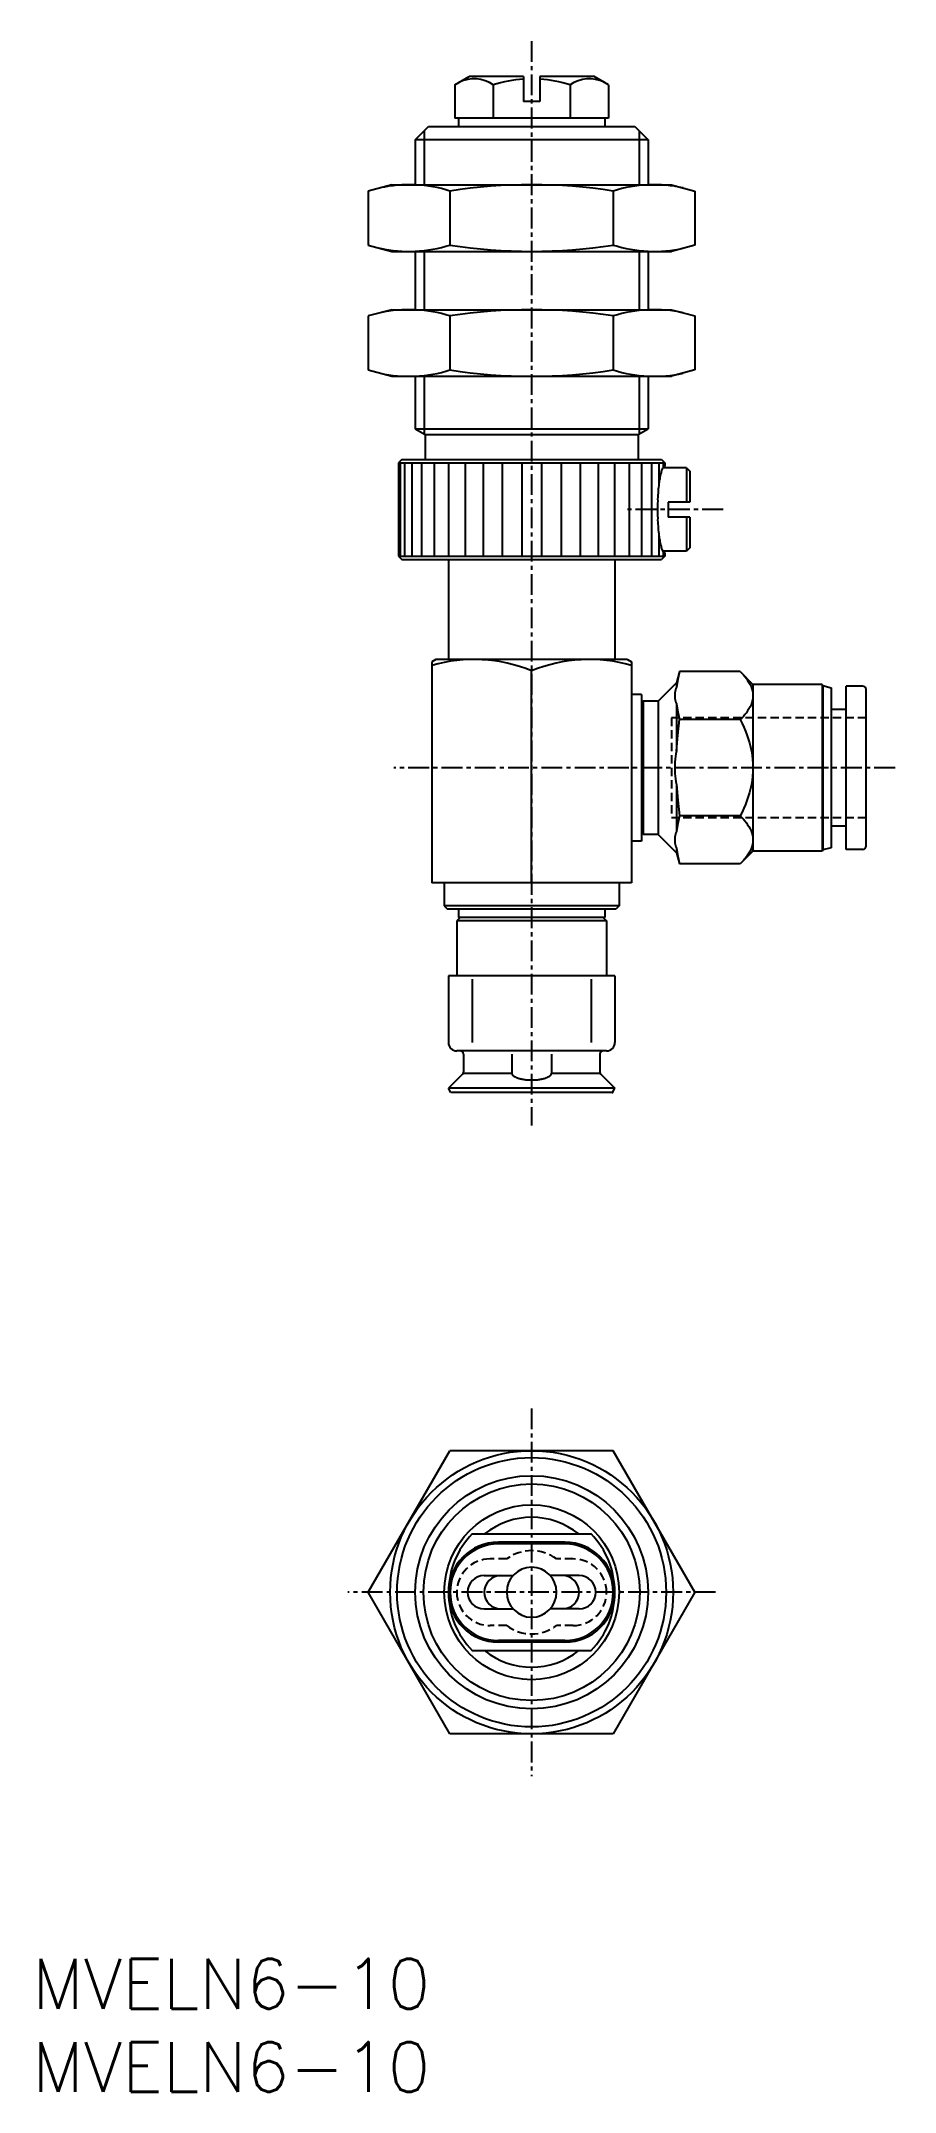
# Model space of a CAD drawing. Extents: x 1 to 52, y 0 to 123.
import ezdxf

# ---------------------------------------------------------------- set-up
doc = ezdxf.new("R2010")
doc.units = 0
doc.linetypes.add('CENTER', pattern=[2, 1.25, -0.25, 0.25, -0.25])
doc.linetypes.add('DASHED', pattern=[0.75, 0.5, -0.25])
doc.layers.get('0').update_dxf_attribs({"linetype": 'CONTINUOUS'})
doc.layers.add('CENTER', color=1, linetype='CENTER')
doc.styles.get("Standard").update_dxf_attribs({"font": 'txt.shx'})

# ---------------------------------------------------------------- blocks, each defined once
blk = doc.blocks.new('*U15')
at = {"color": 7, "linetype": 'CONTINUOUS'}
blk.add_text('MVELN6-10', height=3, dxfattribs=at).set_placement((0, 0))
blk = doc.blocks.new('*U16')
at = {"color": 7, "linetype": 'CONTINUOUS'}
blk.add_text('MVELN6-10', height=3, dxfattribs=at).set_placement((0, 5))

msp = doc.modelspace()

# ---------------------------------------------------------------- linework, layer by layer
at = {"color": 7, "linetype": 'CONTINUOUS'}
for p, q in [((25.381195, 120.49841), (26.249995, 121.00001)), ((29.499995, 121), (26.249995, 121)), ((29.499995, 121), (29.499995, 119.5)), ((33.749995, 121), (30.499995, 121)), ((30.499995, 121), (30.499995, 119.5)), ((34.618795, 120.49841), (33.749995, 121.00001)), ((25.381185, 120.4984), (25.381185, 118.5)), ((27.690605, 120.4984), (27.690605, 118.5)), ((30.499995, 119.5), (29.499995, 119.5)), ((32.309375, 120.4984), (32.309375, 118.5)), ((34.618795, 120.4984), (34.618795, 118.5)), ((34.618795, 118.5), (25.381185, 118.5)), ((25.599995, 118.5), (25.599995, 118)), ((34.399985, 118.5), (34.399985, 118)), ((36.999975, 117.19999), (22.999995, 117.19999)), ((23.000005, 117.2), (23.800015, 118)), ((23.000005, 117.2), (23.000005, 114.5)), ((23.541515, 117.7415), (23.541515, 114.5)), ((23.800025, 118), (36.200005, 118)), ((36.199995, 117.99998), (36.999985, 117.2)), ((36.458485, 117.7415), (36.458485, 114.5)), ((36.999995, 117.2), (36.999995, 114.5)), ((21.599995, 114.5), (20.185035, 114.12086)), ((20.185055, 114.12086), (20.185055, 110.87914)), ((21.599995, 114.5), (38.399985, 114.5)), ((25.092525, 114.12086), (25.092525, 110.87914)), ((34.907465, 114.12086), (34.907465, 110.87914)), ((38.400005, 114.5), (39.814965, 114.12086)), ((39.814935, 114.12086), (39.814935, 110.87914)), ((20.185025, 110.87913), (21.599985, 110.49999)), ((39.814945, 110.87912), (38.400015, 110.49999)), ((21.599995, 110.5), (38.399985, 110.5)), ((23.000005, 110.5), (23.000005, 107)), ((23.541515, 110.5), (23.541515, 107)), ((36.458485, 110.5), (36.458485, 107)), ((36.999995, 110.5), (36.999995, 107)), ((21.600015, 107), (20.185055, 106.62087)), ((20.185055, 106.62086), (20.185055, 103.37914)), ((21.599995, 107), (38.399985, 107)), ((25.092525, 106.62086), (25.092525, 103.37914)), ((34.907465, 106.62086), (34.907465, 103.37914)), ((38.400025, 106.99999), (39.814955, 106.62086)), ((39.814935, 106.62086), (39.814935, 103.37914)), ((20.185045, 103.37912), (21.600005, 102.99999)), ((21.599995, 103), (38.399985, 103)), ((23.000005, 103), (23.000005, 99.84642)), ((23.541515, 103), (23.541515, 99.53378)), ((36.458485, 103), (36.458485, 99.53378)), ((36.999995, 103), (36.999995, 99.84642)), ((39.814955, 103.37912), (38.399995, 102.99998)), ((23.000005, 99.84641), (36.999995, 99.84641)), ((23.000005, 99.8464), (23.599995, 99.5)), ((36.400005, 99.50001), (36.999995, 99.84642)), ((23.600015, 99.5), (36.399985, 99.5)), ((23.600015, 99.5), (23.600015, 98)), ((36.399985, 99.5), (36.399985, 98)), ((22.199985, 98.00001), (21.999995, 97.80001)), ((22.000005, 97.8), (22.000005, 92.2)), ((22.000005, 97.8), (37.999995, 97.8)), ((22.089365, 97.8), (22.089365, 92.2)), ((22.200015, 98), (37.799985, 98)), ((22.355415, 97.8), (22.355415, 92.2)), ((22.792245, 97.8), (22.792245, 92.2)), ((23.390085, 97.8), (23.390085, 92.2)), ((24.135595, 97.8), (24.135595, 92.2)), ((25.012095, 97.8), (25.012095, 92.2)), ((26.000005, 97.8), (26.000005, 92.2)), ((27.077275, 97.8), (27.077275, 92.2)), ((28.219815, 97.8), (28.219815, 92.2)), ((29.402155, 97.8), (29.402155, 92.2)), ((30.597835, 97.8), (30.597835, 92.2)), ((31.780175, 97.8), (31.780175, 92.2)), ((32.922725, 97.8), (32.922725, 92.2)), ((33.999995, 97.8), (33.999995, 92.2)), ((34.987905, 97.8), (34.987905, 92.2)), ((35.864405, 97.8), (35.864405, 92.2)), ((36.609885, 97.8), (36.609885, 92.2)), ((37.207725, 97.8), (37.207725, 92.2)), ((37.644555, 97.8), (37.644555, 96.49413)), ((37.799985, 97.99998), (37.999975, 97.79999)), ((39.299985, 97.5), (37.880695, 97.5)), ((37.910635, 97.8), (37.910635, 97.54437)), ((37.999995, 97.8), (37.999995, 97.60001)), ((39.299985, 97.5), (39.299985, 95.45)), ((39.299995, 97.49999), (39.499995, 97.3)), ((39.499995, 97.3), (39.499995, 95.45)), ((39.499995, 95.45), (38.199975, 95.45)), ((38.199975, 95.45), (38.199975, 94.55)), ((39.499995, 94.55), (38.199975, 94.55)), ((39.299985, 94.55), (39.299985, 92.5)), ((39.499995, 94.55), (39.499995, 92.7)), ((37.644555, 93.50589), (37.644555, 92.2)), ((39.299985, 92.5), (37.880695, 92.5)), ((37.910635, 92.45563), (37.910635, 92.2)), ((37.999995, 92.39999), (37.999995, 92.2)), ((39.499995, 92.7), (39.299995, 92.50001)), ((21.999995, 92.2), (22.199995, 92)), ((22.000005, 92.2), (37.999995, 92.2)), ((22.200015, 92), (37.799985, 92)), ((25.000005, 92), (25.000005, 86)), ((34.999995, 92), (34.999995, 86)), ((38.000005, 92.19999), (37.800005, 92)), ((24.249995, 86.00002), (24.000005, 85.85568)), ((24.000005, 85.85567), (24.000005, 72.60001)), ((35.749995, 86), (24.250005, 86)), ((29.999995, 72.60001), (29.999995, 85.31976)), ((35.750005, 86), (35.999995, 85.85567)), ((35.999995, 85.85567), (35.999995, 72.60001)), ((38.880465, 85.2735), (38.699995, 84.59999)), ((42.526475, 85.27351), (38.880445, 85.27351)), ((42.526505, 85.27351), (43.300005, 84.5)), ((36.599995, 83.90001), (35.999995, 83.90001)), ((36.599995, 83.90001), (36.599995, 75.10001)), ((38.700015, 84.6), (37.599995, 83.49998)), ((38.699995, 84.60001), (38.699995, 84.33263)), ((43.299975, 84.5), (43.299975, 74.5)), ((47.461875, 84.5), (43.299975, 84.5)), ((47.461875, 84.50001), (47.499995, 84.43399)), ((47.461875, 84.5), (47.461875, 74.5)), ((47.499985, 84.43398), (47.499985, 74.56602)), ((47.500005, 84.43398), (48.000005, 84.3)), ((47.999985, 84.3), (47.999985, 74.7)), ((48.900015, 74.60001), (48.900015, 84.40001)), ((49.900015, 84.40001), (48.900015, 84.40001)), ((50.099995, 74.8), (50.099995, 84.2)), ((36.699995, 83.5), (36.600005, 83.40001)), ((37.599995, 83.5), (36.699995, 83.5)), ((36.699995, 83.5), (36.699995, 75.5)), ((37.599995, 83.5), (37.599995, 75.5)), ((38.699995, 83.32764), (38.699995, 80.50499)), ((48.900015, 83), (47.999985, 83)), ((42.526475, 82.38675), (38.880445, 82.38675)), ((38.699995, 78.49501), (38.699995, 75.67236)), ((42.526475, 76.61325), (38.880445, 76.61325)), ((36.699985, 75.49999), (36.599995, 75.59999)), ((37.599995, 75.5), (36.699995, 75.5)), ((37.599995, 75.50001), (38.699995, 74.40001)), ((48.900015, 76), (47.999985, 76)), ((36.599995, 75.10001), (35.999995, 75.10001)), ((38.699995, 74.66739), (38.699995, 74.40001)), ((38.700005, 74.40001), (38.880465, 73.7265)), ((43.299985, 74.50001), (42.526485, 73.72651)), ((47.461875, 74.5), (43.299975, 74.5)), ((47.500005, 74.56602), (47.461885, 74.5)), ((48.000005, 74.7), (47.500005, 74.56603)), ((49.900015, 74.60001), (48.900015, 74.60001)), ((42.526475, 73.7265), (38.880445, 73.7265)), ((35.999995, 72.60001), (24.000005, 72.60001)), ((24.750005, 72.60001), (24.750005, 71.2)), ((35.249995, 72.60001), (35.249995, 71.2)), ((35.249995, 71.2), (24.750005, 71.2)), ((24.750005, 71.19999), (24.949995, 71)), ((35.049985, 71), (24.950015, 71)), ((25.699985, 70.49999), (25.499985, 70.29999)), ((34.499995, 70.29999), (25.500005, 70.29999)), ((25.500005, 70.29999), (25.500005, 67)), ((25.600015, 71), (25.600015, 70.5)), ((34.400015, 70.5), (25.600015, 70.5)), ((34.300005, 70.49998), (34.500005, 70.29998)), ((34.400015, 71), (34.400015, 70.5)), ((34.499995, 70.29999), (34.499995, 67)), ((35.249995, 71.19999), (35.049995, 71)), ((25, 67), (25, 63)), ((35, 67), (25, 67)), ((26.42929, 66.79999), (26.42929, 63)), ((33.57071, 66.79999), (33.57071, 63)), ((35, 67), (35, 63)), ((34.5, 62.5), (25.5, 62.5)), ((25.89999, 62.29999), (25.89999, 61.24284)), ((28.80002, 62.29999), (28.80002, 61.15999)), ((31.20001, 62.29999), (31.20001, 61.15999)), ((34.1, 62.29999), (34.1, 61.24284)), ((25.84143, 61.10141), (25.00001, 60.25999)), ((25.89999, 61.15999), (28.80002, 61.15999)), ((31.20001, 61.15999), (34.1, 61.15999)), ((34.15858, 61.10142), (35, 60.26)), ((35, 60.25999), (25, 60.25999)), ((25.15012, 59.99999), (25.00001, 60.25998)), ((34.84988, 60), (25.15011, 60)), ((34.84988, 60), (34.99999, 60.26)), ((20.18505, 30.00001), (25.09253, 38.50001)), ((34.90747, 38.5), (25.09253, 38.5)), ((39.81495, 29.99997), (34.90747, 38.49998)), ((26.429286, 33.5), (33.570714, 33.5)), ((25.09253, 21.49998), (20.18505, 29.99999)), ((39.81496, 30.00001), (34.90748, 21.50001)), ((26.429286, 26.5), (33.570714, 26.5)), ((34.90747, 21.5), (25.09253, 21.5))]:
    msp.add_line(p, q, dxfattribs=at)
at = {"color": 3, "linetype": 'DASHED'}
for p, q in [((38.400015, 82.5), (38.400015, 76.5)), ((50.099995, 82.5), (38.400015, 82.5)), ((50.099995, 76.5), (38.400015, 76.5)), ((28.5, 32), (27.5, 32)), ((32.5, 32), (31.5, 32)), ((28.5, 28), (27.5, 28)), ((32.5, 28), (31.5, 28))]:
    msp.add_line(p, q, dxfattribs=at)
at = {"color": 3, "linetype": 'CONTINUOUS'}
for p, q in [((32, 33), (28, 33)), ((32, 32.9), (28, 32.9)), ((27.15014, 31), (28.881966, 31)), ((32.84986, 31), (31.118034, 31)), ((27.15014, 29), (28.881966, 29)), ((32.84986, 29), (31.118034, 29)), ((32, 27.1), (28, 27.1)), ((32, 27), (28, 27))]:
    msp.add_line(p, q, dxfattribs=at)
at = {"color": 7, "linetype": 'CONTINUOUS'}
for points in [[(37.999995, 97.6, 0.04912685), (37.915265, 97.55004, 0.04912685), (37.833795, 97.40209, 0.04912685), (37.758715, 97.16182, 0.04912685), (37.692905, 96.83848, 0.04912685), (37.638895, 96.44448, 0.04912685), (37.598765, 95.99498, 0.04912685), (37.574045, 95.50723, 0.04912685), (37.565705, 95, 0.04912685), (37.574045, 94.49277, 0.04912685), (37.598765, 94.00502, 0.04912685), (37.638895, 93.55552, 0.04912685), (37.692905, 93.16152, 0.04912685), (37.758715, 92.83818, 0.04912685), (37.833795, 92.59791, 0.04912685), (37.915265, 92.44996, 0.04912685), (37.999995, 92.4, -1)], [(42.526475, 85.27351, -0.10330476), (43.182125, 84.37415, -0.21660952), (43.182165, 83.2862, -0.10332424), (42.526475, 82.38675)], [(38.699995, 84.33263, 0.060455023), (38.611915, 84.00174, 0.069417743), (38.611885, 83.6587, 0.060488887), (38.699995, 83.32764)], [(42.526475, 82.38675, -0.076015987), (43.203925, 80.5001, -0.096021659), (43.204005, 78.50033, -0.076035108), (42.526475, 76.61325)], [(38.699995, 80.50499, 0.03237603), (38.611325, 79.83728, 0.033600839), (38.611315, 79.16286, 0.032382633), (38.699995, 78.49501)], [(42.526475, 76.61325, -0.10330441), (43.182125, 75.71389, -0.21660915), (43.182165, 74.62596, -0.10332459), (42.526475, 73.7265)], [(38.699995, 75.67236, 0.060455458), (38.611915, 75.34148, 0.06941697), (38.611885, 74.99846, 0.060489383), (38.699995, 74.66739)], [(28.80002, 61.15999, 0.04912685), (28.82357, 61.08195, 0.04912685), (28.89234, 61.00691, 0.04912685), (29.00367, 60.93776, 0.04912685), (29.15329, 60.87714, 0.04912685), (29.33546, 60.8274, 0.04912685), (29.54316, 60.79044, 0.04912685), (29.76841, 60.76767, 0.04912685), (30.00257, 60.75999, 0.04912685), (30.23663, 60.76767, 0.04912685), (30.46159, 60.79044, 0.04912685), (30.66882, 60.8274, 0.04912685), (30.85035, 60.87714, 0.04912685), (30.99919, 60.93776, 0.04912685), (31.10964, 61.00691, 0.04912685), (31.17745, 61.08195, 0.04912685), (31.20001, 61.15999, -1)]]:
    msp.add_lwpolyline(points, format="xyb", dxfattribs=at)
for points in [[(38.880445, 85.27351), (38.790225, 84.80307), (38.699995, 84.33263)], [(38.699995, 83.32764), (38.790225, 82.85719), (38.880445, 82.38675)], [(38.699995, 80.50499), (38.790225, 81.44587), (38.880445, 82.38675)], [(38.699995, 78.49501), (38.790225, 77.55413), (38.880445, 76.61325)], [(38.880445, 76.61325), (38.790225, 76.14281), (38.699995, 75.67236)], [(38.699995, 74.66739), (38.790225, 74.19695), (38.880445, 73.7265)]]:
    msp.add_lwpolyline(points, dxfattribs=at)
for radius in [8.5, 8.08292, 6.99999, 6.5, 5.25]:
    msp.add_circle((30, 30), radius, dxfattribs=at)
for centre, radius, start, end in [((26.535885, 118.811), 2.044658, 55.615762, 115.61575), ((29.999995, 113.21294), 7.642735, 93.75106, 107.58795), ((29.999995, 113.21294), 7.642735, 72.412047, 86.248938), ((33.464105, 118.811), 2.044658, 64.384252, 124.38424), ((22.638785, 106.37024), 8.129772, 72.432975, 102.43233), ((29.999995, 82.54962), 31.950384, 81.164565, 98.835427), ((37.361195, 106.37024), 8.129772, 77.567111, 107.56703), ((22.638785, 118.62978), 8.129772, 257.56714, 287.56703), ((29.999995, 142.45039), 31.950384, 261.16457, 278.83543), ((37.361195, 118.62978), 8.129772, 252.43297, 282.43221), ((22.638785, 98.87024), 8.129772, 72.432975, 102.43233), ((29.999995, 75.04962), 31.950384, 81.164565, 98.835427), ((37.361195, 98.87024), 8.129772, 77.567111, 107.56703), ((22.638785, 111.12978), 8.129772, 257.56714, 287.56703), ((29.999995, 134.95039), 31.950384, 261.16457, 278.83543), ((37.361195, 111.12978), 8.129772, 252.43297, 282.43221), ((26.535895, 76.83942), 9.160586, 67.780687, 106.07093), ((33.464105, 76.83942), 9.160586, 73.929071, 112.21931), ((49.900015, 84.2), 0.2, 0, 90), ((49.900015, 74.8), 0.2, 270, 0), ((25.5, 63), 0.5, 180, 270), ((34.5, 63), 0.5, 270, 0), ((25.70001, 62.29999), 0.2, 0, 90), ((34.30002, 62.29999), 0.2, 90, 180), ((25.70001, 61.24284), 0.2, 315, 0), ((34.30002, 61.24284), 0.2, 180, 225), ((30, 30), 4.5, 51.05755873, 128.94244127), ((30, 30), 5, 135.572996, 180), ((30, 30), 5, 0, 44.427004), ((30, 30), 1.5, 0, 180), ((30, 30), 5, 180, 224.427004), ((30, 30), 1.5, 180, 0), ((30, 30), 5, 315.572996, 0), ((30, 30), 4.5, 231.05755873, 308.94244127)]:
    msp.add_arc(centre, radius, start, end, dxfattribs=at)
at = {"color": 3, "linetype": 'CONTINUOUS'}
for centre, radius, start, end in [((28, 30), 3, 90, 180), ((28, 30), 2.9, 90, 180), ((32, 30), 3, 0, 90), ((32, 30), 2.9, 0, 90), ((27.15014, 30), 1, 90, 180), ((28.15014, 30), 1, 90, 180), ((31.84986, 30), 1, 0, 90), ((32.84986, 30), 1, 0, 90), ((28, 30), 3, 180, 270), ((28, 30), 2.9, 180, 270), ((27.15014, 30), 1, 180, 270), ((28.15014, 30), 1, 180, 270), ((31.84986, 30), 1, 270, 0), ((32, 30), 3, 270, 0), ((32, 30), 2.9, 270, 0), ((32.84986, 30), 1, 270, 0)]:
    msp.add_arc(centre, radius, start, end, dxfattribs=at)
at = {"color": 3, "linetype": 'DASHED'}
for centre, radius, start, end in [((30, 30), 2.5, 53.13010235, 126.86989765), ((27.5, 30), 2, 90, 180), ((32.5, 30), 2, 0, 90), ((27.5, 30), 2, 180, 270), ((32.5, 30), 2, 270, 0), ((30, 30), 2.5, 233.13010235, 306.86989765)]:
    msp.add_arc(centre, radius, start, end, dxfattribs=at)
at = {"color": 7, "linetype": 'CONTINUOUS'}
for p in [(30, 60), (34.84988, 60)]:
    msp.add_point(p, dxfattribs=at)
at = {"layer": 'CENTER', "color": 1, "linetype": 'CENTER'}
for p, q in [((29.999995, 123.12808), (29.999995, 58.01286)), ((41.499995, 95), (35.565695, 95)), ((51.834975, 79.5), (21.717475, 79.5)), ((30, 41.03999), (30, 18.96001)), ((41.04001, 30), (18.95999, 30))]:
    msp.add_line(p, q, dxfattribs=at)

# ---------------------------------------------------------------- block references
at = {"color": 7, "linetype": 'CONTINUOUS'}
for name in ['*U16', '*U15']:
    msp.add_blockref(name, (0, 0), dxfattribs=at)

doc.saveas('drawing.dxf')
